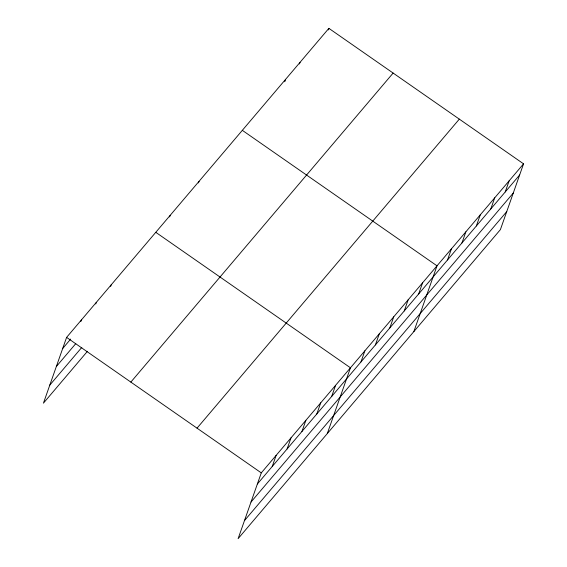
<?xml version="1.0" encoding="UTF-8"?>
<svg xmlns="http://www.w3.org/2000/svg" width="567" height="567" viewBox="0 0 567 567"><rect width="100%" height="100%" fill="white"/><g stroke="black" fill="none" stroke-linecap="round" stroke-linejoin="round"><path stroke-width="0.85" d="M523.561 163.842L261.281 472.878L238.119 538.65L500.399 229.614L523.561 163.842L328.881 28.35L66.601 337.386L43.439 403.158L87.453 351.292M80.904 321.461L81.464 319.873M95.766 303.947L96.326 302.36M110.629 286.441L111.189 284.847M169.639 216.906L170.199 215.318M198.493 182.914L199.052 181.32M284.769 81.726L285.605 79.337M299.475 63.936L300.035 62.342M328.321 29.938L328.881 28.35M272.224 466.492L276.143 455.365M287.086 448.979L291.006 437.852M301.949 431.473L305.868 420.345M316.811 413.96L320.731 402.832M331.674 396.446L335.593 385.319M327.294 433.578L350.456 367.806L155.776 232.314M360.959 361.937L364.879 350.81M375.389 344.942L379.309 333.814M389.812 327.946L393.732 316.818M404.243 310.95L408.155 299.823M418.666 293.947L422.585 282.82M413.846 331.596L437.008 265.824L242.329 130.332M447.519 259.955L451.438 248.828M461.942 242.959L465.861 231.832M476.365 225.964L480.284 214.836M490.795 208.968L494.715 197.84M505.218 191.965L509.138 180.838M62.682 348.514L70.684 339.08M56.331 366.544L75.765 343.645M49.79 385.121L81.797 347.408M130.842 382.101L393.129 73.065M197.032 428.163L459.32 119.134M257.361 484.005L519.648 174.969M251.011 502.036L513.298 193.007M244.469 520.619L506.749 211.583M66.601 337.386L261.281 472.878"/></g></svg>
